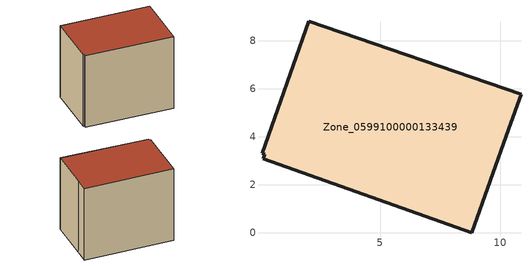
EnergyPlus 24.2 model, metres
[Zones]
Zone_0599100000133439
 floor ground (C_G): 0.19,3.28 0.07,3.32 2.02,8.82 10.87,5.78 10.36,4.34 8.82,0 0.12,3.08 z0.52
 wall outside (C_F): 0.07,3.32 0.19,3.28 0.12,3.08 8.82,0 10.36,4.34 10.87,5.78 2.02,8.82 0.07,3.32 z0.52:8.6
 roof outside (C_R): 0.19,3.28 0.12,3.08 8.82,0 10.36,4.34 10.87,5.78 2.02,8.82 0.07,3.32 z8.6
[BUILDING]
Pand.0599100000133439: North Axis=0; Terrain=City; Loads Convergence Tolerance Value=0.04; Temperature Convergence Tolerance Value=0.4; Solar Distribution=FullExterior; Maximum Number of Warmup Days=25; Minimum Number of Warmup Days=1
[Site:Location]
Rotterdam.The.Hague.AP_ZH_NLD Design_Conditions: Latitude=51.96; Longitude=4.45; Time Zone=1; Elevation=-4.5
[SITE:GROUNDTEMPERATURE:BUILDINGSURFACE]
18, 18, 18, 18, 18, 18, 18, 18, 18, 18, 18, 18
[MATERIAL] Thermal Absorptance=0.9; Solar Absorptance=0.7; Visible Absorptance=0.7
Name | Roughness | Thickness | Conductivity | Density | Specific Heat
G.TI.1965-1974 | MediumSmooth | 0.15 | 0.882353 | 540 | 1210
F.TI.1965-1974 | Rough | 0.3 | 0.697674 | 1920 | 840
R.TI.1965-1974 | MediumRough | 0.2 | 0.232558 | 1500 | 1000
[CONSTRUCTION]
C_G: G.TI.1965-1974
C_F: F.TI.1965-1974
C_R: R.TI.1965-1974
[ZONE]
Zone_0599100000133439: Type=1; Multiplier=1; Ceiling Height=Autocalculate; Volume=Autocalculate; Floor Area=autocalculate; Part of Total Floor Area=Yes
[ZONEINFILTRATION:DESIGNFLOWRATE]
Infil_Zone_0599100000133439: Zone or ZoneList or Space or SpaceList=Zone_0599100000133439; Schedule=AlwaysOn; Design Flow Rate Calculation Method=Flow/Area; Flow Rate per Floor Area=0.003; Constant Term Coefficient=1; Temperature Term Coefficient=0; Velocity Term Coefficient=0; Velocity Squared Term Coefficient=0
[HVACTEMPLATE:ZONE:IDEALLOADSAIRSYSTEM]
Zone_0599100000133439: Maximum Heating Supply Air Temperature=50; Minimum Cooling Supply Air Temperature=13; Maximum Heating Supply Air Humidity Ratio=0.0156; Minimum Cooling Supply Air Humidity Ratio=0.0077; Heating Limit=NoLimit; Cooling Limit=NoLimit; Dehumidification Control Type=ConstantSensibleHeatRatio; Cooling Sensible Heat Ratio=0.7; Dehumidification Setpoint=60; Humidification Control Type=None; Humidification Setpoint=30; Outdoor Air Method=None; Outdoor Air Flow Rate per Person=0.00944; Outdoor Air Flow Rate per Zone Floor Area=0; Outdoor Air Flow Rate per Zone=0; Demand Controlled Ventilation Type=None; Outdoor Air Economizer Type=NoEconomizer; Heat Recovery Type=None; Sensible Heat Recovery Effectiveness=0.7; Latent Heat Recovery Effectiveness=0.65
[ZONECONTROL:THERMOSTAT]
ThermostatControl_Zone_0599100000133439: Zone or ZoneList=Zone_0599100000133439; Control Type Schedule=DualSetpointControlType; Control 1=Thermostat_Zone_0599100000133439; Temperature Difference Between Cutout And Setpoint=0
[THERMOSTATSETPOINT:DUALSETPOINT]
Thermostat_Zone_0599100000133439: Heating Setpoint Temperature Schedule=HeatingSetpoint_Zone_0599100000133439; Cooling Setpoint Temperature Schedule=CoolingSetpoint_Zone_0599100000133439
[SCHEDULE:COMPACT]
HeatingSetpoint_Zone_0599100000133439: Through: 12/31, For: AllDays, Until: 24:00, 21
CoolingSetpoint_Zone_0599100000133439: Through: 12/31, For: AllDays, Until: 24:00, 24
DualSetpointControlType: Through: 12/31, For: AllDays, Until: 24:00, 4
AlwaysOn: Through: 12/31, For: AllDays, Until: 24:00, 1
